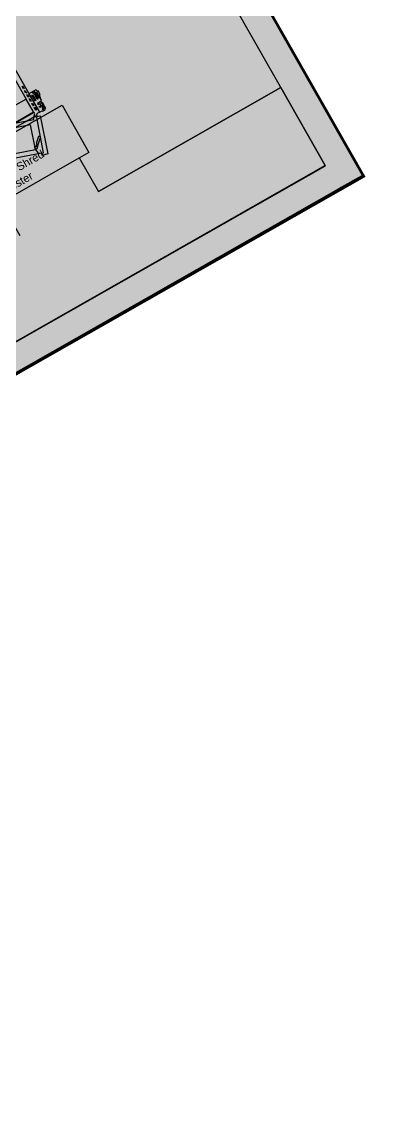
# Model space of a CAD drawing. Header units: millimetres. Extents: x 3191 to 879702, y -27549 to 222194.
# Drawn here: x 264748 to 278689, y 97605 to 138571 of the extents above; entities that cross this region are included whole.
import ezdxf

# ---------------------------------------------------------------- set-up
doc = ezdxf.new("R2010")
doc.units = ezdxf.units.MM
doc.header["$MEASUREMENT"] = 0
for name, color, linetype in [('Dumpsters', 210, 'Continuous'), ('Forklift-Forkliftway', 30, 'Continuous'), ('Giant', 31, 'Continuous'), ('Worker-Walkway', 8, 'Continuous')]:
    doc.layers.add(name, color=color, linetype=linetype)
doc.styles.get("Standard").update_dxf_attribs({"font": 'arial.ttf'})
picture_1 = doc.add_image_def('image4.png', size_in_pixel=(2551, 1418))

msp = doc.modelspace()

# ---------------------------------------------------------------- hatches: boundary and pattern name
at = {"lineweight": 211, "true_color": 0x000000}
h = msp.add_hatch(color=18, dxfattribs=at)
h.dxf.hatch_style = 1
h.paths.add_polyline_path([(215191.27861, 151368.28351), (238441.17067, 110521.71059), (277549.59155, 132782.24554), (254299.69949, 173628.81846)])

# ---------------------------------------------------------------- linework, layer by layer
at = {"lineweight": 211}
msp.add_lwpolyline([(277549.59155, 132782.24554), (238441.17067, 110521.71059), (215191.27861, 151368.28351), (254299.69949, 173628.81846)], close=True, dxfattribs=at)
at = {"const_width": 100}
msp.add_lwpolyline([(258790.66595, 122104.65463), (277549.59155, 132782.24554), (256032.12757, 170585.20219)], dxfattribs=at)
at = {"layer": 'Dumpsters'}
msp.add_lwpolyline([(262476.75818, 133299.07387), (266253.76251, 135448.94684), (267259.444, 133682.11532), (263482.43966, 131532.24235), (262476.75818, 133299.07387)], dxfattribs=at)
at = {"layer": 'Forklift-Forkliftway'}
for points in [[(267612.07796, 132217.80455), (274442.14623, 136105.48322), (276104.26624, 133185.38769), (244432.24374, 115157.65512)], [(244432.2438, 115157.65501), (276104.26618, 133185.38779), (274442.14623, 136105.48322), (267612.07796, 132217.80455)], [(264681.11908, 130549.50113), (263966.30857, 131805.31598), (266897.26745, 133473.6194), (267612.07796, 132217.80455)]]:
    msp.add_lwpolyline(points, dxfattribs=at)
at = {"layer": 'Giant'}
for points in [[(259585.06504, 135914.9973), (259570.00001, 135941.37598), (262604.64946, 137674.48288), (262462.38702, 137923.58271), (263540.39175, 138539.23781), (263636.30025, 138371.30317), (263595.6893, 138348.11), (265403.70253, 135182.30045), (265324.15236, 135136.86886), (265297.56768, 135121.68619), (265320.74464, 135081.10359), (264398.12982, 134554.19262), (263277.09297, 136517.11474), (260231.1727, 134783.67051)], [(265275.37117, 136028.16303), (265007.87302, 135875.39319), (265403.70253, 135182.30045), (265506.29004, 135240.88881), (265516.26717, 135223.41897), (265621.74964, 135283.66065), (265606.8612, 135309.73014), (265643.25204, 135330.51317), (265534.91626, 135520.20781), (265494.13426, 135550.76169), (265468.51819, 135595.61512), (265481.26979, 135642.26246), (265445.55518, 135704.79831), (265446.79044, 135733.64347), (265397.64423, 135819.6979), (265438.64519, 135843.1138), (265357.4567, 135984.34457), (265325.31655, 135965.98914), (265297.28346, 136015.07475), (265275.37117, 136028.16303)], [(265336.76882, 135513.81144), (265355.93948, 135480.24384), (265418.915, 135516.20954), (265462.74155, 135439.46979), (265488.12633, 135445.20237), (265503.19136, 135418.82368), (265495.97226, 135392.45558), (265529.53472, 135333.68812), (265504.94797, 135319.64647), (265524.11863, 135286.07887), (265569.68363, 135312.10132), (265585.83218, 135367.42889), (265492.69388, 135530.51294), (265460.31066, 135528.70261), (265452.77262, 135541.90161), (265494.13426, 135550.76169), (265468.51819, 135595.61512), (265336.76882, 135513.81144)], [(254797.51478, 131612.43824), (254617.7853, 132875.87046), (265199.49607, 134907.96129), (265185.52841, 134996.42298), (265433.80598, 135045.74948), (265724.25241, 133620.80941), (265506.72144, 133566.64349), (265495.01216, 133648.16832), (254797.51478, 131612.43824)], [(264925.41208, 134855.32674), (265199.13604, 135011.65217), (265229.18657, 135125.48358), (265201.90397, 135173.25509), (264503.26595, 134774.25864)], [(265495.01216, 133648.16832), (265553.19081, 133660.8151), (265310.33997, 134990.48603), (265304.92329, 135020.14374)], [(265251.74718, 133783.97191), (265074.94088, 134706.71297), (254829.09517, 132745.31813), (254982.39968, 131806.54097), (265251.74718, 133783.97191)], [(265074.94088, 134706.71297), (265074.94088, 134706.71297)], [(265373.34717, 134280.02449), (265294.56437, 134050.27786), (265279.11491, 133891.99125), (265222.47831, 133888.19548), (265232.21231, 133818.17724), (265326.48602, 133826.65571), (265366.74047, 134009.20611), (265439.5681, 134240.57482), (265451.12679, 134277.29602), (265373.34717, 134280.02449)], [(265251.74718, 133783.97191), (265340.14621, 133669.28374), (265366.20436, 133623.65624)], [(265495.01216, 133648.16832), (265495.01216, 133648.16832), (265495.01216, 133648.16832)]]:
    msp.add_lwpolyline(points, dxfattribs=at)
for points in [[(263083.50703, 137270.73765), (263775.27957, 137665.81319), (264909.31759, 135680.12616), (264217.54506, 135285.05063)], [(264756.03131, 136152.04581), (264776.9484, 136163.99169), (264831.54671, 136068.39069), (264810.62963, 136056.44482)], [(264909.31759, 135680.12616), (264218.78867, 135285.76086), (264496.37149, 134799.71665), (265186.90042, 135194.08195)], [(264844.96634, 135992.86577), (264865.88343, 136004.81165), (264920.48175, 135909.21065), (264899.56466, 135897.26477)], [(264932.6067, 135842.86442), (264953.52379, 135854.8103), (265008.1221, 135759.2093), (264987.20502, 135747.26342)], [(265019.18327, 135684.31081), (265040.10036, 135696.25669), (265094.69867, 135600.65569), (265073.78159, 135588.70981)], [(265124.81743, 135829.26326), (265142.79878, 135839.53252), (265265.0297, 135625.50764), (265247.04834, 135615.23838)], [(265141.33211, 135908.99289), (265226.48872, 135957.62635), (265241.22265, 135931.82742), (265156.06604, 135883.19396)], [(265204.07434, 135884.06103), (265222.05569, 135894.3303), (265344.28661, 135680.30542), (265326.30525, 135670.03616)], [(265274.67199, 135927.55767), (265292.65335, 135937.82694), (265414.88426, 135723.80206), (265396.90291, 135713.5328)], [(265123.47116, 135515.57475), (265144.38825, 135527.52063), (265198.98657, 135431.91963), (265178.06948, 135419.97376)], [(265213.88341, 135357.26398), (265234.8005, 135369.20986), (265289.39882, 135273.60886), (265268.48173, 135261.66299)], [(265398.99838, 135400.68225), (265441.58687, 135425.00481), (265466.24275, 135381.83265), (265423.65425, 135357.5101)]]:
    msp.add_lwpolyline(points, close=True, dxfattribs=at)
at = {"layer": 'Worker-Walkway'}
for points in [[(276116.54003, 133182.01825), (269300.20792, 145157.29134)], [(259466.30295, 123704.69403), (276116.54003, 133182.01825)], [(277476.69803, 132807.87489), (276610.22923, 132314.68038)], [(276589.7457, 132304.1718), (258775.17647, 122164.10907)]]:
    msp.add_lwpolyline(points, dxfattribs=at)

# ---------------------------------------------------------------- texts
at = {"insert": (263225.07908, 132508.1655), "char_height": 300, "attachment_point": 1, "rotation": 29.648556086}
msp.add_mtext('Excess Shred\\PDumpster', dxfattribs=at)

# ---------------------------------------------------------------- pictures from other files: only their frames are drawn
image = msp.add_image(picture_1, insert=(87169.1633, 55416.4542), size_in_units=(300035.65989, 166777.95599))
image.dxf.flags = 7

doc.saveas('drawing.dxf')
